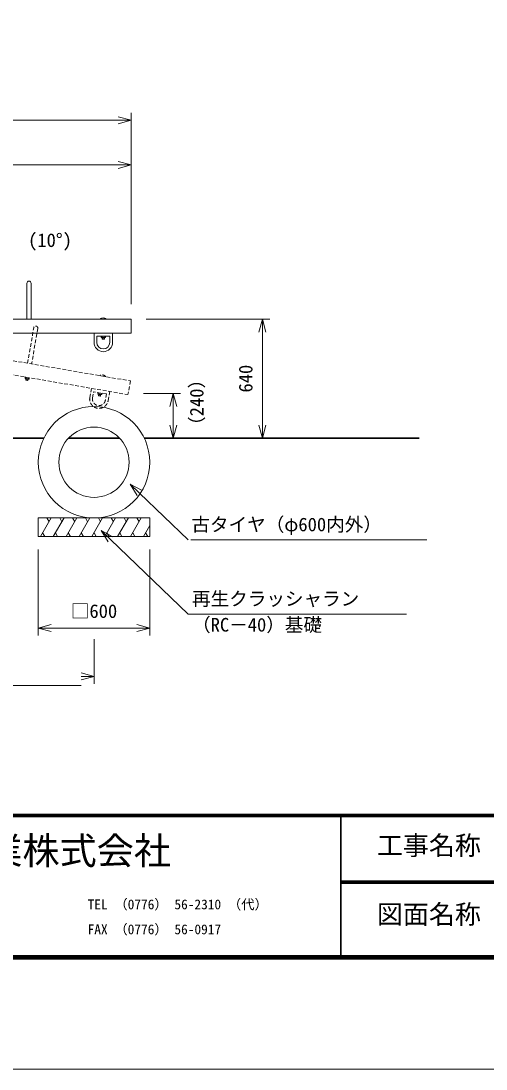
# Model space of a CAD drawing. Units: millimetres, scale not verified. Extents: x 0 to 16800, y 0 to 11880.
# Drawn here: x 7636 to 10140, y 0 to 5641 of the extents above; entities that cross this region are included whole.
import ezdxf
from ezdxf.enums import TextEntityAlignment as Align

# ---------------------------------------------------------------- set-up
doc = ezdxf.new("R2010")
doc.units = ezdxf.units.MM
doc.header["$LTSCALE"] = 40
doc.linetypes.add('USER2', pattern=[0.75, 0.5, -0.25])
for name, color, linetype, lineweight in [('D-STR', 1, 'Continuous', 18), ('D-STR-DIM', 7, 'Continuous', 13), ('D-STR-GL', 1, 'Continuous', 35), ('D-STR-HIDDEN', 2, 'USER2', 13), ('D-STR-HTXT', 7, 'Continuous', 13), ('D-STR-STR1', 4, 'Continuous', 13), ('D-TTL-FRAM', 7, 'Continuous', 70), ('D-TTL-TXT', 7, 'Continuous', 35), ('V-nasSTD', 5, 'Continuous', 13)]:
    doc.layers.add(name, color=color, linetype=linetype, lineweight=lineweight)
doc.layers.add('D-STR-TXT', color=7, linetype='Continuous')
doc.styles.add('ＭＳ ゴシック', font='')
doc.styles.get('ＭＳ ゴシック').set_extended_font_data('MS Gothic')

msp = doc.modelspace()

# ---------------------------------------------------------------- linework, layer by layer
at = {"layer": 'D-STR'}
for p, q in [((7668.65, 4035.79), (7668.65, 4229.79)), ((7690.65, 4229.79), (7690.65, 4035.79)), ((6729.65, 4035.79), (8229.65, 4035.79)), ((8229.65, 4035.79), (8229.65, 3960.79)), ((8229.65, 3960.79), (4329.65, 3960.79)), ((8029.65, 3910.79), (8029.65, 3960.79)), ((8129.65, 3910.79), (8129.65, 3960.79)), ((8114.65, 3944.79), (8044.65, 3944.79)), ((8044.65, 3910.79), (8044.65, 3944.79)), ((8068.7, 3937.92), (8068.7, 3944.79)), ((8070.65, 3936.79), (8068.7, 3937.92)), ((8088.65, 3936.79), (8070.65, 3936.79)), ((8073.65, 3930.19), (8073.65, 3936.79)), ((8073.65, 3930.19), (8075.65, 3928.19)), ((8073.65, 3930.19), (8085.65, 3930.19)), ((8074.17, 3944.79), (8074.17, 3937.92)), ((8075.65, 3936.79), (8075.65, 3928.19)), ((8075.65, 3928.19), (8083.65, 3928.19)), ((8083.65, 3928.19), (8083.65, 3936.79)), ((8083.65, 3928.19), (8085.65, 3930.19)), ((8085.14, 3937.92), (8085.14, 3944.79)), ((8085.65, 3930.19), (8085.65, 3936.79)), ((8090.6, 3937.92), (8088.65, 3936.79)), ((8090.6, 3944.79), (8090.6, 3937.92)), ((8114.65, 3944.79), (8114.65, 3910.79)), ((7729.65, 2865.79), (7729.65, 2965.79)), ((7729.65, 2965.79), (8329.65, 2965.79)), ((7729.65, 2965.79), (8329.65, 2965.79)), ((8329.65, 2965.79), (8329.65, 2865.79)), ((8329.65, 2865.79), (7729.65, 2865.79))]:
    msp.add_line(p, q, dxfattribs=at)
for radius in [300, 189]:
    msp.add_circle((8029.65, 3265.79), radius, dxfattribs=at)
for centre, radius, start, end in [((7679.65, 4229.79), 11, 0, 180), ((8078.65, 4019.92), 22.53, 44.76027, 135.23973), ((8079.65, 3910.79), 50, 180, 0), ((8079.65, 3910.79), 35, 180, 0), ((8070.67, 3942.79), 6, 270, 305.67308), ((8079.65, 3950.71), 13.92, 246.80152, 293.19848), ((8088.64, 3942.79), 6, 234.32692, 270)]:
    msp.add_arc(centre, radius, start, end, dxfattribs=at)
at = {"layer": 'D-STR-DIM'}
for p, q in [((8229.65, 4115.79), (8229.65, 5146.12)), ((8159.65, 5106.12), (4399.65, 5106.12)), ((8159.65, 5124.87), (8229.65, 5106.12)), ((8229.65, 5106.12), (8159.65, 5087.36)), ((8229.65, 5106.12), (8159.65, 5106.12)), ((6349.65, 4866.12), (8159.65, 4866.12)), ((8159.65, 4884.87), (8229.65, 4866.12)), ((8229.65, 4866.12), (8159.65, 4847.36)), ((8229.65, 4866.12), (8159.65, 4866.12)), ((8229.65, 4115.79), (8229.65, 4906.12)), ((8309.65, 4035.79), (8975.81, 4035.79)), ((8917.06, 3965.79), (8935.81, 4035.79)), ((8935.81, 4035.79), (8954.57, 3965.79)), ((8935.81, 4035.79), (8935.81, 3965.79)), ((8935.81, 3465.79), (8935.81, 3965.79)), ((8295.81, 3635.79), (8495.81, 3635.79)), ((8437.06, 3565.79), (8455.81, 3635.79)), ((8455.81, 3635.79), (8474.57, 3565.79)), ((8455.81, 3635.79), (8455.81, 3565.79)), ((8455.81, 3465.79), (8455.81, 3565.79)), ((8455.81, 3395.79), (8437.06, 3465.79)), ((8474.57, 3465.79), (8455.81, 3395.79)), ((8455.81, 3395.79), (8455.81, 3465.79)), ((8935.81, 3395.79), (8917.06, 3465.79)), ((8954.57, 3465.79), (8935.81, 3395.79)), ((8935.81, 3395.79), (8935.81, 3465.79)), ((8374.98, 3395.79), (8495.81, 3395.79)), ((8470.63, 3395.79), (8975.81, 3395.79)), ((7729.65, 2795.79), (7729.65, 2333.57)), ((8329.65, 2795.79), (8329.65, 2333.57)), ((7729.65, 2373.57), (7799.65, 2392.32)), ((7799.65, 2354.81), (7729.65, 2373.57)), ((7729.65, 2373.57), (7799.65, 2373.57)), ((8259.65, 2373.57), (7799.65, 2373.57)), ((8259.65, 2392.32), (8329.65, 2373.57)), ((8329.65, 2373.57), (8259.65, 2354.81)), ((8329.65, 2373.57), (8259.65, 2373.57)), ((8029.65, 2313.57), (8029.65, 2073.57)), ((7959.65, 2132.32), (8029.65, 2113.57)), ((8029.65, 2113.57), (7959.65, 2094.81)), ((8029.65, 2113.57), (7959.65, 2113.57)), ((6349.65, 2063.57), (7959.65, 2063.57))]:
    msp.add_line(p, q, dxfattribs=at)
at = {"layer": 'D-STR-GL'}
for p, q in [((6600.52, 3395.79), (7759.28, 3395.79)), ((7892.46, 3395.79), (8166.84, 3395.79)), ((8300.02, 3395.79), (9779.65, 3395.79))]:
    msp.add_line(p, q, dxfattribs=at)
at = {"layer": 'D-STR-HIDDEN'}
for p, q in [((7672.3, 3798.54), (7705.15, 3989.74)), ((7726.83, 3986.01), (7693.98, 3794.82)), ((6420.89, 3937.47), (8212.49, 3629.62)), ((6824.83, 3944.16), (8225.2, 3703.54)), ((7659.65, 3724.62), (7658.48, 3717.84)), ((7663.87, 3716.92), (7665.03, 3723.69)), ((7658.48, 3717.84), (7660.21, 3716.4)), ((7660.21, 3716.4), (7677.95, 3713.35)), ((7662.05, 3709.38), (7663.17, 3715.89)), ((7663.68, 3707.08), (7662.05, 3709.38)), ((7673.88, 3707.35), (7662.05, 3709.38)), ((7663.68, 3707.08), (7665.14, 3715.55)), ((7671.57, 3705.72), (7663.68, 3707.08)), ((7673.03, 3714.2), (7671.57, 3705.72)), ((7673.88, 3707.35), (7671.57, 3705.72)), ((7673.88, 3707.35), (7675, 3713.86)), ((7675.84, 3721.83), (7674.68, 3715.06)), ((7677.95, 3713.35), (7680.07, 3714.13)), ((7680.07, 3714.13), (7681.23, 3720.91)), ((8225.2, 3703.54), (8212.49, 3629.62)), ((8006.92, 3614.21), (8015.38, 3663.49)), ((8021.7, 3611.67), (8027.46, 3645.18)), ((8096.45, 3633.33), (8027.46, 3645.18)), ((8050, 3634.33), (8051.16, 3641.11)), ((8051.73, 3632.89), (8050, 3634.33)), ((8069.47, 3629.84), (8051.73, 3632.89)), ((8053.57, 3625.88), (8054.68, 3632.38)), ((8053.57, 3625.88), (8055.2, 3623.57)), ((8053.57, 3625.88), (8065.39, 3623.84)), ((8056.65, 3632.05), (8055.2, 3623.57)), ((8055.2, 3623.57), (8063.08, 3622.21)), ((8056.55, 3640.18), (8055.38, 3633.41)), ((8063.08, 3622.21), (8064.54, 3630.69)), ((8063.08, 3622.21), (8065.39, 3623.84)), ((8065.39, 3623.84), (8066.51, 3630.35)), ((8066.19, 3631.55), (8067.36, 3638.32)), ((8071.58, 3630.62), (8069.47, 3629.84)), ((8072.74, 3637.4), (8071.58, 3630.62)), ((8096.45, 3633.33), (8090.69, 3599.82)), ((8105.47, 3597.28), (8113.94, 3646.55))]:
    msp.add_line(p, q, dxfattribs=at)
for centre, radius, start, end in [((7715.99, 3987.88), 11, 350.25, 170.25), ((8073.62, 3713.49), 22.53, 34.76027, 125.23973), ((7661.25, 3722.31), 6, 260.25, 295.92308), ((7671.44, 3728.6), 13.92, 237.05152, 283.44848), ((7678.95, 3719.27), 6, 224.57692, 260.25), ((8056.19, 3605.74), 50, 170.25, 350.25), ((8056.19, 3605.74), 35, 170.25, 350.25), ((8052.76, 3638.8), 6, 260.25, 295.92308), ((8062.95, 3645.09), 13.92, 237.05152, 283.44848), ((8070.47, 3635.76), 6, 224.57692, 260.25)]:
    msp.add_arc(centre, radius, start, end, dxfattribs=at)
at = {"layer": 'D-STR-HTXT'}
for p, q in [((8262.25, 3086.47), (8225.02, 3148.65)), ((8225.02, 3148.65), (8288.35, 3113.42)), ((8225.02, 3148.65), (8275.3, 3099.95)), ((8275.3, 3099.95), (8535.81, 2847.6)), ((8105.11, 2836.69), (8067.72, 2898.76)), ((8067.72, 2898.76), (8131.14, 2863.7)), ((8067.72, 2898.76), (8118.13, 2850.2)), ((8118.13, 2850.2), (8535.81, 2447.77)), ((8550.21, 2847.6), (9821.83, 2847.6)), ((8535.81, 2447.77), (8553.81, 2447.77)), ((8553.81, 2447.77), (9711.21, 2447.77))]:
    msp.add_line(p, q, dxfattribs=at)
at = {"layer": 'D-STR-STR1'}
for p, q in [((7741.2, 2865.79), (7798.93, 2965.79)), ((7775.84, 2965.79), (7787.39, 2945.79)), ((7868.22, 2965.79), (7810.48, 2865.79)), ((7856.67, 2945.79), (7845.12, 2965.79)), ((7937.5, 2965.79), (7879.76, 2865.79)), ((7925.95, 2945.79), (7914.4, 2965.79)), ((8006.78, 2965.79), (7949.05, 2865.79)), ((7995.23, 2945.79), (7983.69, 2965.79)), ((8076.06, 2965.79), (8018.33, 2865.79)), ((8064.52, 2945.79), (8052.97, 2965.79)), ((8145.34, 2965.79), (8087.61, 2865.79)), ((8133.8, 2945.79), (8122.25, 2965.79)), ((8156.89, 2865.79), (8214.63, 2965.79)), ((8191.53, 2965.79), (8203.08, 2945.79)), ((8283.91, 2965.79), (8226.17, 2865.79)), ((8272.36, 2945.79), (8260.81, 2965.79)), ((7764.29, 2865.79), (7752.75, 2885.79)), ((7822.03, 2885.79), (7833.58, 2865.79)), ((7891.31, 2885.79), (7902.86, 2865.79)), ((7960.59, 2885.79), (7972.14, 2865.79)), ((8029.87, 2885.79), (8041.42, 2865.79)), ((8099.16, 2885.79), (8110.7, 2865.79)), ((8179.99, 2865.79), (8168.44, 2885.79)), ((8237.72, 2885.79), (8249.27, 2865.79)), ((8329.65, 2925.02), (8295.46, 2865.79)), ((8307, 2885.79), (8318.55, 2865.79))]:
    msp.add_line(p, q, dxfattribs=at)
at = {"layer": 'D-TTL-FRAM'}
for p, q in [((600, 1364.88), (16200, 1364.88)), ((12758.45, 1004.88), (9358.45, 1004.88))]:
    msp.add_line(p, q, dxfattribs=at)
at = {"layer": 'D-TTL-TXT'}
msp.add_line((9358.45, 1364.88), (9358.45, 600), dxfattribs=at)
at = {"layer": 'V-nasSTD'}
msp.add_lwpolyline([(0, 0), (0, 11880), (16800, 11880), (16800, 0)], close=True, dxfattribs=at)
at = {"layer": 'V-nasSTD', "color": 3, "lineweight": 140}
msp.add_lwpolyline([(600, 600), (600, 11280), (16200, 11280), (16200, 600)], close=True, dxfattribs=at)

# ---------------------------------------------------------------- texts
at = {"layer": 'D-STR-DIM', "style": 'ＭＳ ゴシック'}
for s, p in [('640', (8845.81, 3715.79)), ('（240）', (8582.34, 3587.86))]:
    msp.add_text(s, height=73.31, rotation=90, dxfattribs=at).set_placement(p, align=Align.MIDDLE_CENTER)
msp.add_text('□600', height=73.31, dxfattribs=at).set_placement((8029.65, 2464.58), align=Align.MIDDLE_CENTER)
at = {"layer": 'D-STR-HTXT', "style": 'ＭＳ ゴシック'}
for s, p in [('古タイヤ（φ600内外） ', (8553.81, 2967.6)), ('再生クラッシャラン', (8557.41, 2567.77)), ('（RC－40）基礎', (8557.41, 2427.77))]:
    msp.add_text(s, height=73.31, dxfattribs=at).set_placement(p, align=Align.TOP_LEFT)
at = {"layer": 'D-STR-TXT', "style": 'ＭＳ ゴシック'}
msp.add_text('(10°)', height=73.31, dxfattribs=at).set_placement((7674.58, 4402.4), align=Align.BOTTOM_LEFT)
at = {"layer": 'D-TTL-TXT', "style": 'ＭＳ ゴシック'}
for s, height, p in [('上屋敷工業株式会社', 146.6, (6644.53, 1057.64)), ('工事名称', 102.6, (9552.32, 1121.21)), ('TEL （0776） 56-2310 （代）', 52.79, (7995.2, 843.96)), ('図面名称', 102.6, (9552.32, 750.8)), ('FAX （0776） 56-0917', 52.79, (7995.2, 709.63))]:
    msp.add_text(s, height=height, dxfattribs=at).set_placement(p, align=Align.BOTTOM_LEFT)

doc.saveas('drawing.dxf')
